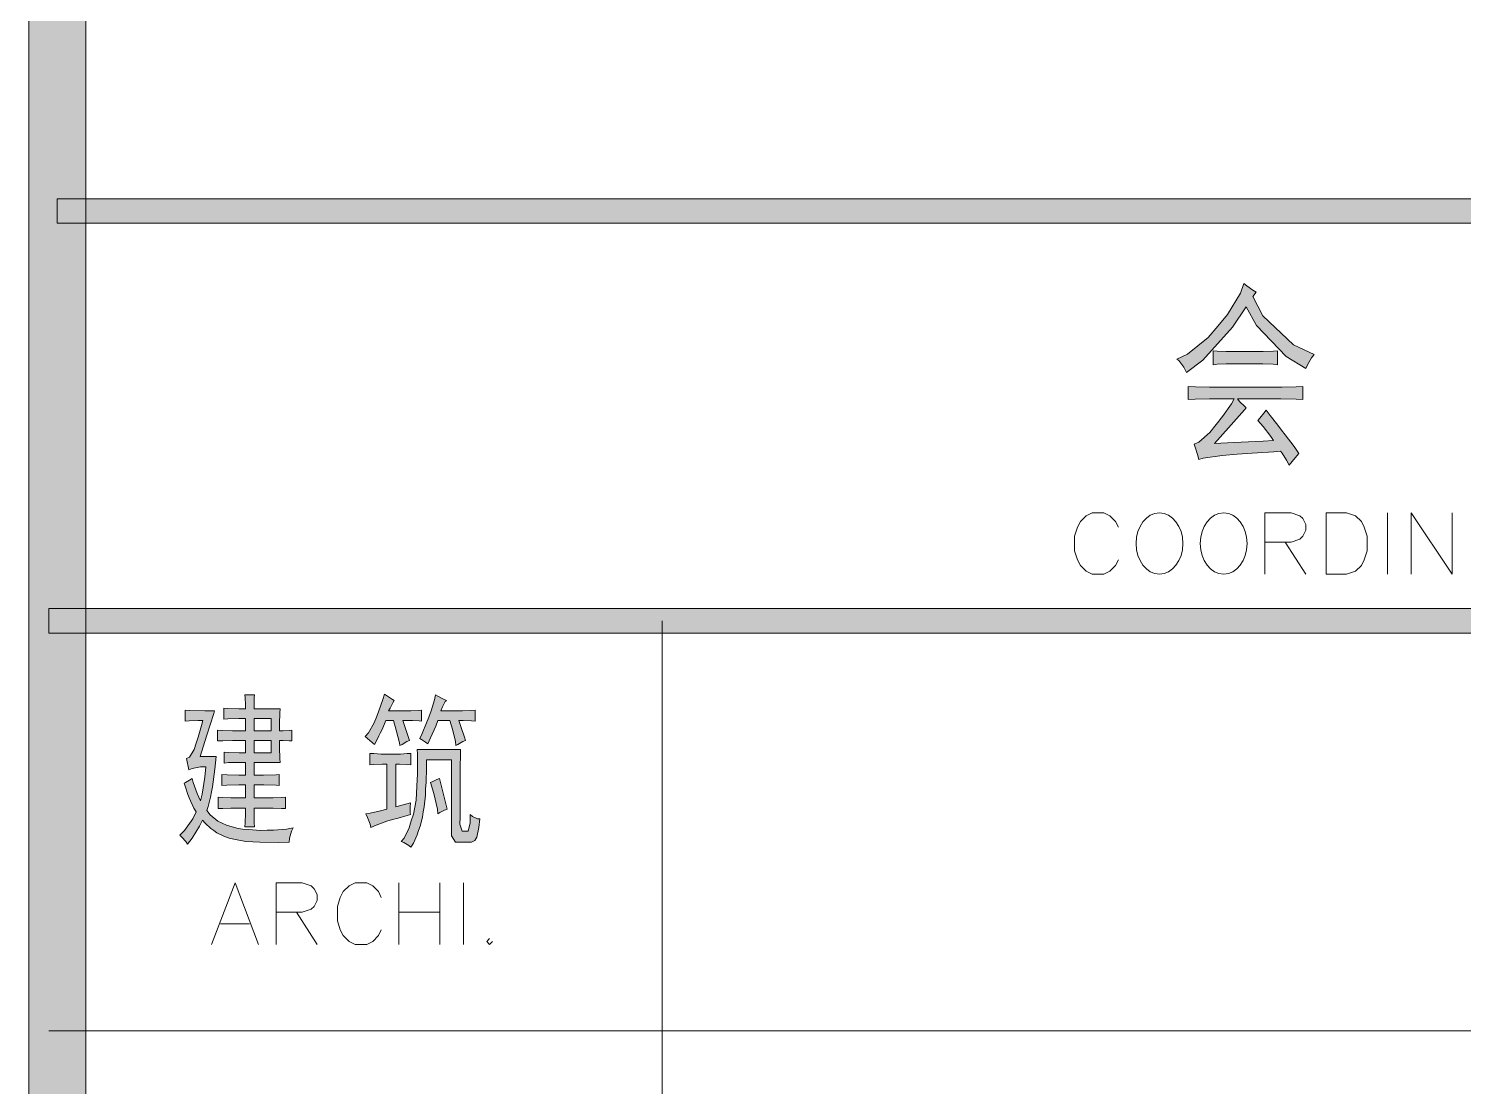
# Model space of a CAD drawing. Header units: millimetres. Extents: x 0 to 829, y 0 to 570.
# Drawn here: x 749.03 to 773.13, y 446.05 to 463.81 of the extents above; entities that cross this region are included whole.
import ezdxf

# ---------------------------------------------------------------- set-up
doc = ezdxf.new("R2010")
doc.units = ezdxf.units.MM

msp = doc.modelspace()

# ---------------------------------------------------------------- hatches: boundary and pattern name
h = msp.add_hatch(color=0)
h.dxf.hatch_style = 2
h.paths.add_polyline_path([(749.987917, 9.599083), (749.028361, 9.599083), (749.028361, 560.48275), (749.987917, 560.48275)])
h = msp.add_hatch(color=0)
h.dxf.hatch_style = 2
h.paths.add_polyline_path([(797.535306, 460.957083), (797.535306, 460.544333), (749.508139, 460.544333), (749.508139, 460.957083)])
h = msp.add_hatch(color=0)
h.dxf.hatch_style = 2
h.paths.add_polyline_path([(769.591778, 459.313139), (769.761111, 458.988583), (770.276167, 458.50175), (770.621889, 458.339472), (770.576028, 458.286556), (770.509, 458.170139), (770.484306, 458.106639), (770.152694, 458.307722), (769.65175, 458.826306), (769.482417, 459.143806), (769.253111, 458.798083), (768.752167, 458.24775), (768.480528, 458.039611), (768.431139, 458.131333), (768.35, 458.240694), (768.314722, 458.261861), (768.494639, 458.346528), (768.840361, 458.625222), (769.002639, 458.81925), (769.164917, 459.013278), (769.387167, 459.369583), (769.443611, 459.531861), (769.489472, 459.493056), (769.591778, 459.4225), (769.648222, 459.39075)])
h = msp.add_hatch(color=0)
h.dxf.hatch_style = 2
h.paths.add_polyline_path([(769.658806, 458.392389), (769.764639, 458.392389), (769.941028, 458.395917), (770.008056, 458.402972), (770.008056, 458.170139), (769.933972, 458.177194), (769.761111, 458.18425), (769.658806, 458.18425), (769.239, 458.18425), (769.147278, 458.18425), (768.992056, 458.177194), (768.928556, 458.170139), (768.928556, 458.402972), (768.992056, 458.395917), (769.14375, 458.392389), (769.228417, 458.392389)])
h = msp.add_hatch(color=0)
h.dxf.hatch_style = 2
h.paths.add_polyline_path([(769.482417, 457.443417), (769.450667, 457.411667), (769.182556, 457.111806), (768.949722, 456.847222), (769.27075, 456.861333), (769.764639, 456.886028), (769.941028, 456.900139), (769.895167, 456.963639), (769.764639, 457.132972), (769.676444, 457.235278), (769.711722, 457.274083), (769.77875, 457.35875), (769.814028, 457.404611), (769.881056, 457.319944), (770.011583, 457.154139), (770.075083, 457.073), (770.138583, 456.991861), (770.28675, 456.794306), (770.367889, 456.677889), (770.332611, 456.639083), (770.251472, 456.543833), (770.202083, 456.483861), (770.15975, 456.568528), (770.085667, 456.684944), (770.057444, 456.716694), (769.944556, 456.709639), (769.581194, 456.684944), (769.330722, 456.667306), (769.08025, 456.646139), (768.759222, 456.600278), (768.685139, 456.575583), (768.660444, 456.66025), (768.621639, 456.78725), (768.607528, 456.833111), (768.685139, 456.868389), (768.868583, 457.030667), (768.977944, 457.164722), (769.083778, 457.298778), (769.235472, 457.513972), (769.277806, 457.598639), (768.995583, 457.598639), (768.865056, 457.598639), (768.621639, 457.591583), (768.50875, 457.588056), (768.50875, 457.806778), (768.628694, 457.799722), (768.865056, 457.792667), (768.988528, 457.792667), (769.958667, 457.792667), (770.082139, 457.792667), (770.3185, 457.799722), (770.434917, 457.806778), (770.434917, 457.588056), (770.3185, 457.591583), (770.060972, 457.598639), (769.919861, 457.598639), (769.337778, 457.598639), (769.376583, 457.54925), (769.450667, 457.471639)])
h = msp.add_hatch(color=0)
h.dxf.hatch_style = 2
h.paths.add_polyline_path([(749.367028, 453.661639), (749.367028, 454.074389), (797.535306, 454.074389), (797.535306, 453.661639)])
h = msp.add_hatch(color=0)
h.paths.add_polyline_path([(752.669028, 452.391639), (752.669028, 452.462194), (752.6655, 452.578611), (752.661972, 452.628), (752.82425, 452.628), (752.817194, 452.578611), (752.813667, 452.462194), (752.813667, 452.391639), (753.251111, 452.391639), (753.247583, 452.324611), (753.244056, 452.141167), (753.244056, 452.02475), (753.3005, 452.02475), (753.402806, 452.028278), (753.448667, 452.035333), (753.448667, 451.851889), (753.406333, 451.855417), (753.304028, 451.862472), (753.244056, 451.862472), (753.244056, 451.742528), (753.247583, 451.559083), (753.251111, 451.492056), (752.813667, 451.492056), (752.813667, 451.276861), (752.972417, 451.276861), (753.184083, 451.283917), (753.237, 451.287444), (753.237, 451.104), (753.187611, 451.111056), (752.975944, 451.114583), (752.813667, 451.114583), (752.813667, 450.899389), (753.057083, 450.899389), (753.134694, 450.899389), (753.275806, 450.902917), (753.342833, 450.909972), (753.342833, 450.715944), (753.275806, 450.719472), (753.134694, 450.726528), (753.057083, 450.726528), (752.813667, 450.726528), (752.813667, 450.634806), (752.817194, 450.476056), (752.82425, 450.412556), (752.661972, 450.412556), (752.6655, 450.476056), (752.669028, 450.634806), (752.669028, 450.726528), (752.482056, 450.726528), (752.422083, 450.726528), (752.288028, 450.719472), (752.213944, 450.715944), (752.213944, 450.909972), (752.2845, 450.902917), (752.422083, 450.899389), (752.489111, 450.899389), (752.669028, 450.899389), (752.669028, 451.114583), (752.556139, 451.114583), (752.358583, 451.111056), (752.270389, 451.104), (752.270389, 451.287444), (752.362111, 451.283917), (752.559667, 451.276861), (752.669028, 451.276861), (752.669028, 451.492056), (752.563194, 451.492056), (752.386806, 451.488528), (752.312722, 451.481472), (752.312722, 451.664917), (752.386806, 451.661389), (752.563194, 451.654333), (752.669028, 451.654333), (752.669028, 451.862472), (752.524389, 451.862472), (752.450306, 451.862472), (752.288028, 451.855417), (752.199833, 451.851889), (752.199833, 452.035333), (752.288028, 452.028278), (752.450306, 452.02475), (752.524389, 452.02475), (752.669028, 452.02475), (752.669028, 452.229361), (752.559667, 452.229361), (752.376222, 452.222306), (752.305667, 452.218778), (752.305667, 452.402222), (752.376222, 452.395167), (752.559667, 452.391639)])
h.paths.add_polyline_path([(753.099417, 451.654333), (753.099417, 451.862472), (752.813667, 451.862472), (752.813667, 451.654333)])
h.paths.add_polyline_path([(753.099417, 452.02475), (753.099417, 452.229361), (752.813667, 452.229361), (752.813667, 452.02475)])
h = msp.add_hatch(color=0)
h.dxf.hatch_style = 2
h.paths.add_polyline_path([(755.166694, 452.53275), (755.145528, 452.493944), (755.099667, 452.40575), (755.074972, 452.359889), (755.360722, 452.359889), (755.445389, 452.359889), (755.579444, 452.363417), (755.628833, 452.370472), (755.628833, 452.187028), (755.5865, 452.190556), (755.477139, 452.197611), (755.410111, 452.197611), (755.311333, 452.197611), (755.353667, 452.077667), (755.410111, 451.908333), (755.424222, 451.862472), (755.381889, 451.841306), (755.30075, 451.795444), (755.261944, 451.774278), (755.254889, 451.823667), (755.201972, 452.035333), (755.156111, 452.197611), (755.029111, 452.197611), (755.004417, 452.137639), (754.958556, 452.031806), (754.933861, 451.985944), (754.912694, 451.940083), (754.863306, 451.844833), (754.835083, 451.795444), (754.796278, 451.827194), (754.718667, 451.894222), (754.679861, 451.925972), (754.736306, 451.989472), (754.831556, 452.155278), (754.870361, 452.254056), (754.909167, 452.356361), (754.976194, 452.546861), (755.004417, 452.638583), (755.057333, 452.603306), (755.138472, 452.546861)])
h = msp.add_hatch(color=0)
h.dxf.hatch_style = 2
h.paths.add_polyline_path([(755.734667, 451.806028), (755.695861, 451.83425), (755.628833, 451.876583), (755.597083, 451.894222), (755.635889, 451.975361), (755.7135, 452.155278), (755.748778, 452.254056), (755.787583, 452.356361), (755.844028, 452.543333), (755.861667, 452.628), (755.904, 452.603306), (755.995722, 452.553917), (756.048639, 452.53275), (756.027472, 452.515111), (755.981611, 452.426917), (755.953389, 452.359889), (756.242667, 452.359889), (756.313222, 452.359889), (756.454333, 452.363417), (756.528417, 452.370472), (756.528417, 452.187028), (756.468444, 452.190556), (756.327333, 452.197611), (756.25325, 452.197611), (756.292056, 452.081194), (756.3485, 451.915389), (756.366139, 451.862472), (756.320278, 451.841306), (756.239139, 451.795444), (756.203861, 451.774278), (756.196806, 451.841306), (756.147417, 452.049444), (756.105083, 452.197611), (755.904, 452.197611), (755.865194, 452.098833), (755.780528, 451.904806)])
h = msp.add_hatch(color=0)
h.dxf.hatch_style = 2
h.paths.add_polyline_path([(752.150444, 452.359889), (752.136333, 452.314028), (752.016389, 451.933028), (751.907028, 451.590833), (752.175139, 451.590833), (752.153972, 451.379167), (752.115167, 451.082833), (752.097528, 450.998167), (752.079889, 450.909972), (752.041083, 450.75475), (752.019917, 450.684194), (752.076361, 450.613639), (752.206889, 450.507806), (752.280972, 450.472528), (752.351528, 450.43725), (752.524389, 450.387861), (752.619639, 450.37375), (752.718417, 450.363167), (752.923028, 450.349056), (753.032389, 450.352583), (753.14175, 450.356111), (753.360472, 450.37375), (753.469833, 450.391389), (753.441611, 450.338472), (753.409861, 450.218528), (753.406333, 450.155028), (753.219361, 450.147972), (752.912444, 450.1515), (752.796028, 450.158556), (752.676083, 450.165611), (752.475, 450.200889), (752.397389, 450.222056), (752.319778, 450.24675), (752.18925, 450.31025), (752.136333, 450.349056), (752.086944, 450.384333), (751.991694, 450.472528), (751.945833, 450.521917), (751.899972, 450.423139), (751.772972, 450.222056), (751.695361, 450.11975), (751.667139, 450.165611), (751.603639, 450.239694), (751.564833, 450.271444), (751.645972, 450.349056), (751.783556, 450.543083), (751.843528, 450.663028), (751.804722, 450.726528), (751.748278, 450.846472), (751.723583, 450.899389), (751.702417, 450.952306), (751.660083, 451.079306), (751.638917, 451.146333), (751.660083, 451.153389), (751.727111, 451.192194), (751.7765, 451.223944), (751.790611, 451.156917), (751.857639, 450.969944), (751.914083, 450.846472), (751.942306, 450.959361), (751.988167, 451.245111), (752.005806, 451.417972), (751.914083, 451.417972), (751.772972, 451.38975), (751.720056, 451.365056), (751.68125, 451.559083), (751.727111, 451.58025), (751.80825, 451.70725), (751.843528, 451.813083), (751.875278, 451.918917), (751.931722, 452.109417), (751.956417, 452.197611), (751.875278, 452.197611), (751.723583, 452.190556), (751.656556, 452.187028), (751.656556, 452.370472), (751.737694, 452.363417), (751.984639, 452.359889)])
h = msp.add_hatch(color=0)
h.dxf.hatch_style = 2
h.paths.add_polyline_path([(755.216083, 451.633167), (755.272528, 451.633167), (755.388944, 451.640222), (755.448917, 451.64375), (755.448917, 451.449722), (755.381889, 451.456778), (755.254889, 451.460306), (755.198444, 451.460306), (755.198444, 450.747694), (755.441861, 450.811194), (755.438333, 450.747694), (755.438333, 450.648917), (755.441861, 450.617167), (755.385417, 450.603056), (755.233722, 450.557194), (755.138472, 450.5325), (755.043222, 450.504278), (754.863306, 450.440778), (754.775111, 450.401972), (754.764528, 450.454889), (754.722194, 450.567778), (754.693972, 450.62775), (754.764528, 450.638333), (754.937389, 450.677139), (755.043222, 450.705361), (755.043222, 451.460306), (754.965611, 451.460306), (754.8245, 451.456778), (754.761, 451.449722), (754.761, 451.64375), (754.8245, 451.640222), (754.9515, 451.633167), (755.011472, 451.633167)])
h = msp.add_hatch(color=0)
h.dxf.hatch_style = 2
h.paths.add_polyline_path([(756.285, 451.710778), (756.281472, 451.612), (756.277944, 451.425028), (756.277944, 451.329778), (756.277944, 450.574833), (756.270889, 450.454889), (756.309694, 450.338472), (756.3485, 450.338472), (756.38025, 450.338472), (756.408472, 450.338472), (756.44375, 450.476056), (756.447278, 450.617167), (756.486083, 450.585417), (756.567222, 450.546611), (756.609556, 450.543083), (756.591917, 450.401972), (756.556639, 450.236167), (756.539, 450.207944), (756.521361, 450.179722), (756.468444, 450.155028), (756.429639, 450.155028), (756.260306, 450.155028), (756.196806, 450.155028), (756.129778, 450.257333), (756.129778, 450.359639), (756.129778, 451.537917), (755.709972, 451.537917), (755.709972, 451.400333), (755.702917, 451.156917), (755.695861, 451.051083), (755.692333, 450.941722), (755.671167, 450.747694), (755.657056, 450.663028), (755.642944, 450.574833), (755.604139, 450.419611), (755.579444, 450.349056), (755.55475, 450.2785), (755.49125, 450.137389), (755.448917, 450.066833), (755.413639, 450.098583), (755.3325, 450.147972), (755.286639, 450.165611), (755.336028, 450.222056), (755.420694, 450.394917), (755.455972, 450.511333), (755.494778, 450.624222), (755.537111, 450.857056), (755.544167, 450.973472), (755.547694, 451.093417), (755.558278, 451.298028), (755.558278, 451.379167), (755.561806, 451.463833), (755.558278, 451.629639), (755.55475, 451.710778)])
h = msp.add_hatch(color=0)
h.dxf.hatch_style = 2
h.paths.add_polyline_path([(756.055694, 450.705361), (756.013361, 450.687722), (755.93575, 450.648917), (755.904, 450.62775), (755.896944, 450.705361), (755.833444, 450.969944), (755.780528, 451.156917), (755.815806, 451.174556), (755.886361, 451.206306), (755.928694, 451.223944)])

# ---------------------------------------------------------------- linework, layer by layer
at = {"color": 0, "lineweight": 0}
for points in [[(749.987917, 9.599083), (749.028361, 9.599083), (749.028361, 560.48275), (749.987917, 560.48275)], [(797.535306, 460.957083), (797.535306, 460.544333), (749.508139, 460.544333), (749.508139, 460.957083)], [(769.591778, 459.313139), (769.761111, 458.988583), (770.276167, 458.50175), (770.621889, 458.339472), (770.576028, 458.286556), (770.509, 458.170139), (770.484306, 458.106639), (770.152694, 458.307722), (769.65175, 458.826306), (769.482417, 459.143806), (769.253111, 458.798083), (768.752167, 458.24775), (768.480528, 458.039611), (768.431139, 458.131333), (768.35, 458.240694), (768.314722, 458.261861), (768.494639, 458.346528), (768.840361, 458.625222), (769.002639, 458.81925), (769.164917, 459.013278), (769.387167, 459.369583), (769.443611, 459.531861), (769.489472, 459.493056), (769.591778, 459.4225), (769.648222, 459.39075)], [(769.658806, 458.392389), (769.764639, 458.392389), (769.941028, 458.395917), (770.008056, 458.402972), (770.008056, 458.170139), (769.933972, 458.177194), (769.761111, 458.18425), (769.658806, 458.18425), (769.239, 458.18425), (769.147278, 458.18425), (768.992056, 458.177194), (768.928556, 458.170139), (768.928556, 458.402972), (768.992056, 458.395917), (769.14375, 458.392389), (769.228417, 458.392389)], [(769.482417, 457.443417), (769.450667, 457.411667), (769.182556, 457.111806), (768.949722, 456.847222), (769.27075, 456.861333), (769.764639, 456.886028), (769.941028, 456.900139), (769.895167, 456.963639), (769.764639, 457.132972), (769.676444, 457.235278), (769.711722, 457.274083), (769.77875, 457.35875), (769.814028, 457.404611), (769.881056, 457.319944), (770.011583, 457.154139), (770.075083, 457.073), (770.138583, 456.991861), (770.28675, 456.794306), (770.367889, 456.677889), (770.332611, 456.639083), (770.251472, 456.543833), (770.202083, 456.483861), (770.15975, 456.568528), (770.085667, 456.684944), (770.057444, 456.716694), (769.944556, 456.709639), (769.581194, 456.684944), (769.330722, 456.667306), (769.08025, 456.646139), (768.759222, 456.600278), (768.685139, 456.575583), (768.660444, 456.66025), (768.621639, 456.78725), (768.607528, 456.833111), (768.685139, 456.868389), (768.868583, 457.030667), (768.977944, 457.164722), (769.083778, 457.298778), (769.235472, 457.513972), (769.277806, 457.598639), (768.995583, 457.598639), (768.865056, 457.598639), (768.621639, 457.591583), (768.50875, 457.588056), (768.50875, 457.806778), (768.628694, 457.799722), (768.865056, 457.792667), (768.988528, 457.792667), (769.958667, 457.792667), (770.082139, 457.792667), (770.3185, 457.799722), (770.434917, 457.806778), (770.434917, 457.588056), (770.3185, 457.591583), (770.060972, 457.598639), (769.919861, 457.598639), (769.337778, 457.598639), (769.376583, 457.54925), (769.450667, 457.471639)], [(770.8265, 454.652944), (770.8265, 455.683056), (771.168694, 455.683056), (771.316861, 455.633667), (771.415639, 455.538417), (771.465028, 455.439639), (771.514417, 455.291472), (771.514417, 455.044528), (771.465028, 454.896361), (771.415639, 454.801111), (771.316861, 454.702333), (771.168694, 454.652944)], [(749.367028, 453.661639), (749.367028, 454.074389), (797.535306, 454.074389), (797.535306, 453.661639)], [(752.669028, 452.391639), (752.669028, 452.462194), (752.6655, 452.578611), (752.661972, 452.628), (752.82425, 452.628), (752.817194, 452.578611), (752.813667, 452.462194), (752.813667, 452.391639), (753.251111, 452.391639), (753.247583, 452.324611), (753.244056, 452.141167), (753.244056, 452.02475), (753.3005, 452.02475), (753.402806, 452.028278), (753.448667, 452.035333), (753.448667, 451.851889), (753.406333, 451.855417), (753.304028, 451.862472), (753.244056, 451.862472), (753.244056, 451.742528), (753.247583, 451.559083), (753.251111, 451.492056), (752.813667, 451.492056), (752.813667, 451.276861), (752.972417, 451.276861), (753.184083, 451.283917), (753.237, 451.287444), (753.237, 451.104), (753.187611, 451.111056), (752.975944, 451.114583), (752.813667, 451.114583), (752.813667, 450.899389), (753.057083, 450.899389), (753.134694, 450.899389), (753.275806, 450.902917), (753.342833, 450.909972), (753.342833, 450.715944), (753.275806, 450.719472), (753.134694, 450.726528), (753.057083, 450.726528), (752.813667, 450.726528), (752.813667, 450.634806), (752.817194, 450.476056), (752.82425, 450.412556), (752.661972, 450.412556), (752.6655, 450.476056), (752.669028, 450.634806), (752.669028, 450.726528), (752.482056, 450.726528), (752.422083, 450.726528), (752.288028, 450.719472), (752.213944, 450.715944), (752.213944, 450.909972), (752.2845, 450.902917), (752.422083, 450.899389), (752.489111, 450.899389), (752.669028, 450.899389), (752.669028, 451.114583), (752.556139, 451.114583), (752.358583, 451.111056), (752.270389, 451.104), (752.270389, 451.287444), (752.362111, 451.283917), (752.559667, 451.276861), (752.669028, 451.276861), (752.669028, 451.492056), (752.563194, 451.492056), (752.386806, 451.488528), (752.312722, 451.481472), (752.312722, 451.664917), (752.386806, 451.661389), (752.563194, 451.654333), (752.669028, 451.654333), (752.669028, 451.862472), (752.524389, 451.862472), (752.450306, 451.862472), (752.288028, 451.855417), (752.199833, 451.851889), (752.199833, 452.035333), (752.288028, 452.028278), (752.450306, 452.02475), (752.524389, 452.02475), (752.669028, 452.02475), (752.669028, 452.229361), (752.559667, 452.229361), (752.376222, 452.222306), (752.305667, 452.218778), (752.305667, 452.402222), (752.376222, 452.395167), (752.559667, 452.391639)], [(755.166694, 452.53275), (755.145528, 452.493944), (755.099667, 452.40575), (755.074972, 452.359889), (755.360722, 452.359889), (755.445389, 452.359889), (755.579444, 452.363417), (755.628833, 452.370472), (755.628833, 452.187028), (755.5865, 452.190556), (755.477139, 452.197611), (755.410111, 452.197611), (755.311333, 452.197611), (755.353667, 452.077667), (755.410111, 451.908333), (755.424222, 451.862472), (755.381889, 451.841306), (755.30075, 451.795444), (755.261944, 451.774278), (755.254889, 451.823667), (755.201972, 452.035333), (755.156111, 452.197611), (755.029111, 452.197611), (755.004417, 452.137639), (754.958556, 452.031806), (754.933861, 451.985944), (754.912694, 451.940083), (754.863306, 451.844833), (754.835083, 451.795444), (754.796278, 451.827194), (754.718667, 451.894222), (754.679861, 451.925972), (754.736306, 451.989472), (754.831556, 452.155278), (754.870361, 452.254056), (754.909167, 452.356361), (754.976194, 452.546861), (755.004417, 452.638583), (755.057333, 452.603306), (755.138472, 452.546861)], [(755.734667, 451.806028), (755.695861, 451.83425), (755.628833, 451.876583), (755.597083, 451.894222), (755.635889, 451.975361), (755.7135, 452.155278), (755.748778, 452.254056), (755.787583, 452.356361), (755.844028, 452.543333), (755.861667, 452.628), (755.904, 452.603306), (755.995722, 452.553917), (756.048639, 452.53275), (756.027472, 452.515111), (755.981611, 452.426917), (755.953389, 452.359889), (756.242667, 452.359889), (756.313222, 452.359889), (756.454333, 452.363417), (756.528417, 452.370472), (756.528417, 452.187028), (756.468444, 452.190556), (756.327333, 452.197611), (756.25325, 452.197611), (756.292056, 452.081194), (756.3485, 451.915389), (756.366139, 451.862472), (756.320278, 451.841306), (756.239139, 451.795444), (756.203861, 451.774278), (756.196806, 451.841306), (756.147417, 452.049444), (756.105083, 452.197611), (755.904, 452.197611), (755.865194, 452.098833), (755.780528, 451.904806)], [(752.150444, 452.359889), (752.136333, 452.314028), (752.016389, 451.933028), (751.907028, 451.590833), (752.175139, 451.590833), (752.153972, 451.379167), (752.115167, 451.082833), (752.097528, 450.998167), (752.079889, 450.909972), (752.041083, 450.75475), (752.019917, 450.684194), (752.076361, 450.613639), (752.206889, 450.507806), (752.280972, 450.472528), (752.351528, 450.43725), (752.524389, 450.387861), (752.619639, 450.37375), (752.718417, 450.363167), (752.923028, 450.349056), (753.032389, 450.352583), (753.14175, 450.356111), (753.360472, 450.37375), (753.469833, 450.391389), (753.441611, 450.338472), (753.409861, 450.218528), (753.406333, 450.155028), (753.219361, 450.147972), (752.912444, 450.1515), (752.796028, 450.158556), (752.676083, 450.165611), (752.475, 450.200889), (752.397389, 450.222056), (752.319778, 450.24675), (752.18925, 450.31025), (752.136333, 450.349056), (752.086944, 450.384333), (751.991694, 450.472528), (751.945833, 450.521917), (751.899972, 450.423139), (751.772972, 450.222056), (751.695361, 450.11975), (751.667139, 450.165611), (751.603639, 450.239694), (751.564833, 450.271444), (751.645972, 450.349056), (751.783556, 450.543083), (751.843528, 450.663028), (751.804722, 450.726528), (751.748278, 450.846472), (751.723583, 450.899389), (751.702417, 450.952306), (751.660083, 451.079306), (751.638917, 451.146333), (751.660083, 451.153389), (751.727111, 451.192194), (751.7765, 451.223944), (751.790611, 451.156917), (751.857639, 450.969944), (751.914083, 450.846472), (751.942306, 450.959361), (751.988167, 451.245111), (752.005806, 451.417972), (751.914083, 451.417972), (751.772972, 451.38975), (751.720056, 451.365056), (751.68125, 451.559083), (751.727111, 451.58025), (751.80825, 451.70725), (751.843528, 451.813083), (751.875278, 451.918917), (751.931722, 452.109417), (751.956417, 452.197611), (751.875278, 452.197611), (751.723583, 452.190556), (751.656556, 452.187028), (751.656556, 452.370472), (751.737694, 452.363417), (751.984639, 452.359889)], [(753.099417, 452.02475), (753.099417, 452.229361), (752.813667, 452.229361), (752.813667, 452.02475)], [(753.099417, 451.654333), (753.099417, 451.862472), (752.813667, 451.862472), (752.813667, 451.654333)], [(755.216083, 451.633167), (755.272528, 451.633167), (755.388944, 451.640222), (755.448917, 451.64375), (755.448917, 451.449722), (755.381889, 451.456778), (755.254889, 451.460306), (755.198444, 451.460306), (755.198444, 450.747694), (755.441861, 450.811194), (755.438333, 450.747694), (755.438333, 450.648917), (755.441861, 450.617167), (755.385417, 450.603056), (755.233722, 450.557194), (755.138472, 450.5325), (755.043222, 450.504278), (754.863306, 450.440778), (754.775111, 450.401972), (754.764528, 450.454889), (754.722194, 450.567778), (754.693972, 450.62775), (754.764528, 450.638333), (754.937389, 450.677139), (755.043222, 450.705361), (755.043222, 451.460306), (754.965611, 451.460306), (754.8245, 451.456778), (754.761, 451.449722), (754.761, 451.64375), (754.8245, 451.640222), (754.9515, 451.633167), (755.011472, 451.633167)], [(756.285, 451.710778), (756.281472, 451.612), (756.277944, 451.425028), (756.277944, 451.329778), (756.277944, 450.574833), (756.270889, 450.454889), (756.309694, 450.338472), (756.3485, 450.338472), (756.38025, 450.338472), (756.408472, 450.338472), (756.44375, 450.476056), (756.447278, 450.617167), (756.486083, 450.585417), (756.567222, 450.546611), (756.609556, 450.543083), (756.591917, 450.401972), (756.556639, 450.236167), (756.539, 450.207944), (756.521361, 450.179722), (756.468444, 450.155028), (756.429639, 450.155028), (756.260306, 450.155028), (756.196806, 450.155028), (756.129778, 450.257333), (756.129778, 450.359639), (756.129778, 451.537917), (755.709972, 451.537917), (755.709972, 451.400333), (755.702917, 451.156917), (755.695861, 451.051083), (755.692333, 450.941722), (755.671167, 450.747694), (755.657056, 450.663028), (755.642944, 450.574833), (755.604139, 450.419611), (755.579444, 450.349056), (755.55475, 450.2785), (755.49125, 450.137389), (755.448917, 450.066833), (755.413639, 450.098583), (755.3325, 450.147972), (755.286639, 450.165611), (755.336028, 450.222056), (755.420694, 450.394917), (755.455972, 450.511333), (755.494778, 450.624222), (755.537111, 450.857056), (755.544167, 450.973472), (755.547694, 451.093417), (755.558278, 451.298028), (755.558278, 451.379167), (755.561806, 451.463833), (755.558278, 451.629639), (755.55475, 451.710778)], [(756.055694, 450.705361), (756.013361, 450.687722), (755.93575, 450.648917), (755.904, 450.62775), (755.896944, 450.705361), (755.833444, 450.969944), (755.780528, 451.156917), (755.815806, 451.174556), (755.886361, 451.206306), (755.928694, 451.223944)]]:
    msp.add_lwpolyline(points, close=True, dxfattribs=at)
for points in [[(767.334, 455.439639), (767.284611, 455.538417), (767.189361, 455.633667), (767.090583, 455.683056), (766.893028, 455.683056), (766.79425, 455.633667), (766.695472, 455.538417), (766.646083, 455.439639), (766.596694, 455.291472), (766.596694, 455.044528), (766.646083, 454.896361), (766.695472, 454.801111), (766.79425, 454.702333), (766.893028, 454.652944), (767.090583, 454.652944), (767.189361, 454.702333), (767.284611, 454.801111), (767.334, 454.896361)], [(769.792861, 454.652944), (769.792861, 455.683056), (770.233833, 455.683056), (770.382, 455.633667), (770.431389, 455.587806), (770.480778, 455.489028), (770.480778, 455.39025), (770.431389, 455.291472), (770.382, 455.242083), (770.233833, 455.192694), (769.792861, 455.192694)], [(771.856611, 454.652944), (771.856611, 455.683056)], [(772.251722, 454.652944), (772.251722, 455.683056), (772.939639, 454.652944), (772.939639, 455.683056)], [(770.138583, 455.192694), (770.480778, 454.652944)], [(759.671667, 453.869778), (759.671667, 433.415722)], [(752.101056, 448.437), (752.496167, 449.470639), (752.88775, 448.437)], [(753.184083, 448.437), (753.184083, 449.470639), (753.625056, 449.470639), (753.773222, 449.42125), (753.822611, 449.371861), (753.872, 449.273083), (753.872, 449.174306), (753.822611, 449.075528), (753.773222, 449.029667), (753.625056, 448.980278), (753.184083, 448.980278)], [(754.9515, 449.223694), (754.902111, 449.322472), (754.806861, 449.42125), (754.708083, 449.470639), (754.510528, 449.470639), (754.41175, 449.42125), (754.312972, 449.322472), (754.263583, 449.223694), (754.214194, 449.075528), (754.214194, 448.832111), (754.263583, 448.683944), (754.312972, 448.585167), (754.41175, 448.486389), (754.510528, 448.437), (754.708083, 448.437), (754.806861, 448.486389), (754.902111, 448.585167), (754.9515, 448.683944)], [(755.247833, 448.437), (755.247833, 449.470639)], [(755.93575, 449.470639), (755.93575, 448.437)], [(756.330861, 448.437), (756.330861, 449.470639)], [(752.249222, 448.782722), (752.739583, 448.782722)], [(753.526278, 448.980278), (753.872, 448.437)], [(755.247833, 448.980278), (755.93575, 448.980278)], [(756.771833, 448.535778), (756.722444, 448.486389), (756.771833, 448.437), (756.821222, 448.486389)], [(749.367028, 446.987083), (797.535306, 446.987083)]]:
    msp.add_lwpolyline(points, dxfattribs=at)
for centre in [(768.023681, 455.168), (769.103181, 455.168)]:
    msp.add_ellipse(centre, major_axis=(0, 0.515056), ratio=0.763699, start_param=0, end_param=6.283185, dxfattribs=at)

doc.saveas('drawing.dxf')
